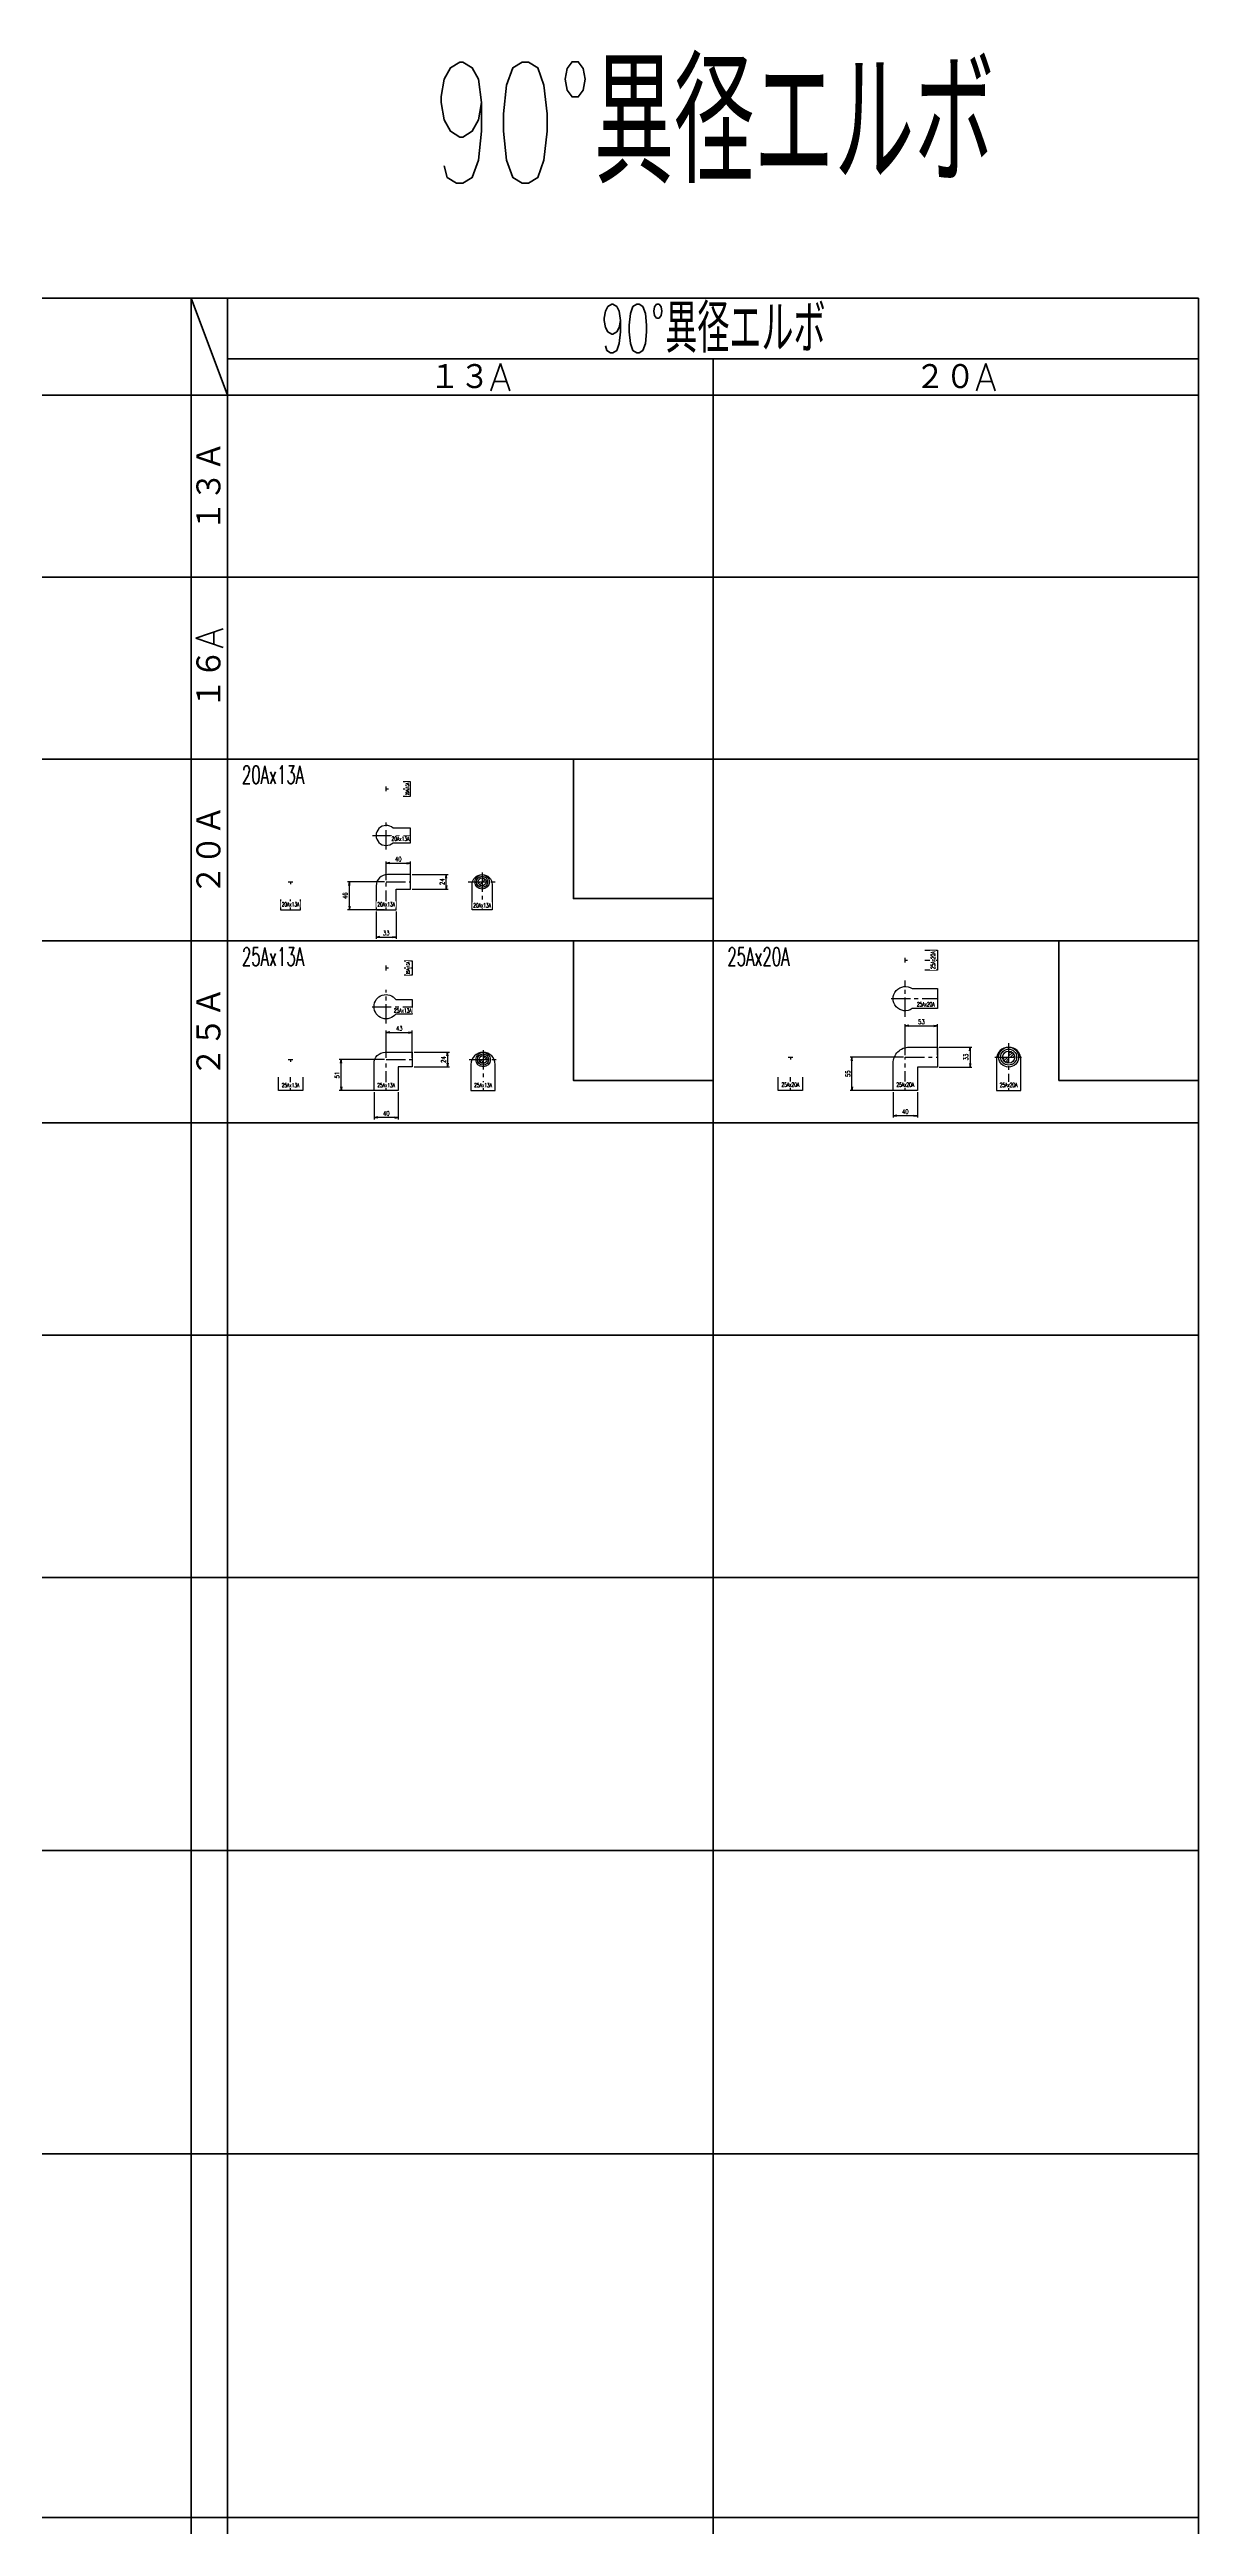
# Model space of a CAD drawing. Header units: millimetres. Extents: x 1711 to 90196, y -23291 to 8516.
# Drawn here: x 19252 to 21145, y -2067 to 2018 of the extents above; entities that cross this region are included whole.
import ezdxf

# ---------------------------------------------------------------- set-up
doc = ezdxf.new("R2010")
doc.units = ezdxf.units.MM
doc.header["$PDMODE"] = 35
doc.linetypes.add('CENTER', pattern=[50.8, 31.75, -6.35, 6.35, -6.35])
doc.layers.add('line', color=153, linetype='Continuous', lineweight=50)
for name, color, linetype in [('TEXT', 7, 'Continuous'), ('寸法', 2, 'Continuous'), ('配管-CVP', 4, 'Continuous'), ('＃配管（PVC)', 21, 'Continuous')]:
    doc.layers.add(name, color=color, linetype=linetype)
doc.styles.add('kpk', font='romans.shx', dxfattribs={"width": 0.7, "bigfont": 'extfont2.shx'})
doc.styles.get("Standard").update_dxf_attribs({"font": 'romans.shx', "bigfont": 'extfont.shx'})
doc.dimstyles.new('KPK-3', dxfattribs={"dimscale": 3, "dimtxt": 2.5, "dimasz": 2, "dimexe": 1, "dimexo": 1, "dimgap": 1, "dimtad": 3, "dimdec": 1, "dimdsep": 46, "dimtxsty": 'kpk', "dimblk": 'OPEN', "dimcen": 2.5, "dimclrd": 2, "dimclre": 2, "dimclrt": 4, "dimadec": 1, "dimazin": 2, "dimtfac": 1, "dimtdec": 1, "dimtmove": 0, "dimatfit": 2, "dimldrblk": 'OPEN', "dimfxl": 0, "dimlwd": -1, "dimlwe": -1, "dimarcsym": 0})

# ---------------------------------------------------------------- blocks, each defined once
blk = doc.blocks.new('_Open')
at = {"color": 0, "linetype": 'ByBlock', "lineweight": -2}
for p, q in [((-1, 0.17), (0, 0)), ((-1, -0.17), (0, 0)), ((0, 0), (-1, 0))]:
    blk.add_line(p, q, dxfattribs=at)
blk = doc.blocks.new('*D2646')
at = {"layer": 'Defpoints', "color": 0, "transparency": 16777216}
for p in [(19806.7, 645.1), (19806.7, 599.1)]:
    blk.add_point(p, dxfattribs=at)
at = {"layer": '寸法', "color": 2, "transparency": 16777216}
for p, q in [((19803.7, 645.1), (19743, 645.1)), ((19746, 605.1), (19746, 639.1)), ((19803.7, 599.1), (19743, 599.1))]:
    blk.add_line(p, q, dxfattribs=at)
at = {"layer": '寸法', "color": 2, "transparency": 16777216, "xscale": 6, "yscale": 6, "zscale": 6}
for p, rotation in [((19746, 645.1), 90), ((19746, 599.1), 270)]:
    blk.add_blockref('_Open', p, dxfattribs=dict(at, rotation=rotation))
at = {"layer": '寸法', "color": 4, "transparency": 16777216, "insert": (19739.2, 622.1), "char_height": 7.5, "attachment_point": 5, "rotation": 90, "style": 'kpk', "bg_fill": 3, "box_fill_scale": 1.1, "bg_fill_color": 256, "bg_fill_true_color": 13158600, "bg_fill_transparency": 0}
blk.add_mtext('46', dxfattribs=at)
at = {"layer": 'Defpoints', "color": 0, "transparency": 16777216}
blk.add_point((19746, 645.1), dxfattribs=at)
blk = doc.blocks.new('*D2647')
at = {"layer": 'Defpoints', "color": 0, "transparency": 16777216}
for p in [(19806.7, 645.1), (19846.7, 645.1)]:
    blk.add_point(p, dxfattribs=at)
at = {"layer": '寸法', "color": 2, "transparency": 16777216}
for p, q in [((19806.7, 648.1), (19806.7, 678.9)), ((19812.7, 675.9), (19840.7, 675.9)), ((19846.7, 648.1), (19846.7, 678.9))]:
    blk.add_line(p, q, dxfattribs=at)
at = {"layer": '寸法', "color": 2, "transparency": 16777216, "xscale": 6, "yscale": 6, "zscale": 6, "rotation": 180}
blk.add_blockref('_Open', (19806.7, 675.9), dxfattribs=at)
at = {"layer": '寸法', "color": 2, "transparency": 16777216, "xscale": 6, "yscale": 6, "zscale": 6}
blk.add_blockref('_Open', (19846.7, 675.9), dxfattribs=at)
at = {"layer": '寸法', "color": 4, "transparency": 16777216, "insert": (19826.7, 682.6), "char_height": 7.5, "attachment_point": 5, "style": 'kpk', "bg_fill": 3, "box_fill_scale": 1.1, "bg_fill_color": 256, "bg_fill_true_color": 13158600, "bg_fill_transparency": 0}
blk.add_mtext('40', dxfattribs=at)
at = {"layer": 'Defpoints', "color": 0, "transparency": 16777216}
blk.add_point((19846.7, 675.9), dxfattribs=at)
blk = doc.blocks.new('*D2648')
at = {"layer": 'Defpoints', "color": 0, "transparency": 16777216}
for p in [(19806.7, 352), (19806.7, 301)]:
    blk.add_point(p, dxfattribs=at)
at = {"layer": '寸法', "color": 2, "transparency": 16777216}
for p, q in [((19803.7, 352), (19729.4, 352)), ((19732.4, 307), (19732.4, 346)), ((19803.7, 301), (19729.4, 301))]:
    blk.add_line(p, q, dxfattribs=at)
at = {"layer": '寸法', "color": 2, "transparency": 16777216, "xscale": 6, "yscale": 6, "zscale": 6}
for p, rotation in [((19732.4, 352), 90), ((19732.4, 301), 270)]:
    blk.add_blockref('_Open', p, dxfattribs=dict(at, rotation=rotation))
at = {"layer": '寸法', "color": 4, "transparency": 16777216, "insert": (19725.7, 326.5), "char_height": 7.5, "attachment_point": 5, "rotation": 90, "style": 'kpk', "bg_fill": 3, "box_fill_scale": 1.1, "bg_fill_color": 256, "bg_fill_true_color": 13158600, "bg_fill_transparency": 0}
blk.add_mtext('51', dxfattribs=at)
at = {"layer": 'Defpoints', "color": 0, "transparency": 16777216}
blk.add_point((19732.4, 352), dxfattribs=at)
blk = doc.blocks.new('*D2649')
at = {"layer": 'Defpoints', "color": 0, "transparency": 16777216}
for p in [(19806.7, 352), (19849.7, 352)]:
    blk.add_point(p, dxfattribs=at)
at = {"layer": '寸法', "color": 2, "transparency": 16777216}
for p, q in [((19806.7, 355), (19806.7, 399.7)), ((19812.7, 396.7), (19843.7, 396.7)), ((19849.7, 355), (19849.7, 399.7))]:
    blk.add_line(p, q, dxfattribs=at)
at = {"layer": '寸法', "color": 2, "transparency": 16777216, "xscale": 6, "yscale": 6, "zscale": 6, "rotation": 180}
blk.add_blockref('_Open', (19806.7, 396.7), dxfattribs=at)
at = {"layer": '寸法', "color": 2, "transparency": 16777216, "xscale": 6, "yscale": 6, "zscale": 6}
blk.add_blockref('_Open', (19849.7, 396.7), dxfattribs=at)
at = {"layer": '寸法', "color": 4, "transparency": 16777216, "insert": (19828.2, 403.5), "char_height": 7.5, "attachment_point": 5, "style": 'kpk', "bg_fill": 3, "box_fill_scale": 1.1, "bg_fill_color": 256, "bg_fill_true_color": 13158600, "bg_fill_transparency": 0}
blk.add_mtext('43', dxfattribs=at)
at = {"layer": 'Defpoints', "color": 0, "transparency": 16777216}
blk.add_point((19849.7, 396.7), dxfattribs=at)
blk = doc.blocks.new('*D2650')
at = {"layer": 'Defpoints', "color": 0, "transparency": 16777216}
for p in [(20574.4, 356), (20662.2, 356), (20662.2, 301)]:
    blk.add_point(p, dxfattribs=at)
at = {"layer": '寸法', "color": 2, "transparency": 16777216}
for p, q in [((20659.2, 356), (20571.4, 356)), ((20574.4, 307), (20574.4, 350)), ((20659.2, 301), (20571.4, 301))]:
    blk.add_line(p, q, dxfattribs=at)
at = {"layer": '寸法', "color": 2, "transparency": 16777216, "xscale": 6, "yscale": 6, "zscale": 6}
for p, rotation in [((20574.4, 356), 90), ((20574.4, 301), 270)]:
    blk.add_blockref('_Open', p, dxfattribs=dict(at, rotation=rotation))
at = {"layer": '寸法', "color": 4, "transparency": 16777216, "insert": (20567.7, 328.5), "char_height": 7.5, "attachment_point": 5, "rotation": 90, "style": 'kpk', "bg_fill": 3, "box_fill_scale": 1.1, "bg_fill_color": 256, "bg_fill_true_color": 13158600, "bg_fill_transparency": 0}
blk.add_mtext('55', dxfattribs=at)
blk = doc.blocks.new('*D2651')
at = {"layer": 'Defpoints', "color": 0, "transparency": 16777216}
for p in [(20715.2, 407.5), (20662.2, 356), (20715.2, 356)]:
    blk.add_point(p, dxfattribs=at)
at = {"layer": '寸法', "color": 2, "transparency": 16777216}
for p, q in [((20662.2, 359), (20662.2, 410.5)), ((20715.2, 359), (20715.2, 410.5)), ((20668.2, 407.5), (20709.2, 407.5))]:
    blk.add_line(p, q, dxfattribs=at)
at = {"layer": '寸法', "color": 2, "transparency": 16777216, "xscale": 6, "yscale": 6, "zscale": 6, "rotation": 180}
blk.add_blockref('_Open', (20662.2, 407.5), dxfattribs=at)
at = {"layer": '寸法', "color": 2, "transparency": 16777216, "xscale": 6, "yscale": 6, "zscale": 6}
blk.add_blockref('_Open', (20715.2, 407.5), dxfattribs=at)
at = {"layer": '寸法', "color": 4, "transparency": 16777216, "insert": (20688.7, 414.3), "char_height": 7.5, "attachment_point": 5, "style": 'kpk', "bg_fill": 3, "box_fill_scale": 1.1, "bg_fill_color": 256, "bg_fill_true_color": 13158600, "bg_fill_transparency": 0}
blk.add_mtext('53', dxfattribs=at)
blk = doc.blocks.new('*D2779')
at = {"layer": 'Defpoints', "color": 0, "transparency": 16777216}
for p in [(19846.7, 657.1), (19846.7, 633.1)]:
    blk.add_point(p, dxfattribs=at)
at = {"layer": '寸法', "color": 2, "transparency": 16777216}
for p, q in [((19849.7, 657.1), (19908.8, 657.1)), ((19849.7, 633.1), (19908.8, 633.1)), ((19905.8, 639.1), (19905.8, 651.1))]:
    blk.add_line(p, q, dxfattribs=at)
at = {"layer": '寸法', "color": 2, "transparency": 16777216, "xscale": 6, "yscale": 6, "zscale": 6}
for p, rotation in [((19905.8, 657.1), 90), ((19905.8, 633.1), 270)]:
    blk.add_blockref('_Open', p, dxfattribs=dict(at, rotation=rotation))
at = {"layer": '寸法', "color": 4, "transparency": 16777216, "insert": (19899, 645.1), "char_height": 7.5, "attachment_point": 5, "rotation": 90, "style": 'kpk', "bg_fill": 3, "box_fill_scale": 1.1, "bg_fill_color": 256, "bg_fill_true_color": 13158600, "bg_fill_transparency": 0}
blk.add_mtext('24', dxfattribs=at)
at = {"layer": 'Defpoints', "color": 0, "transparency": 16777216}
blk.add_point((19905.8, 657.1), dxfattribs=at)
blk = doc.blocks.new('*D2780')
at = {"layer": 'Defpoints', "color": 0, "transparency": 16777216}
for p in [(19790.2, 599.1), (19823.2, 599.1)]:
    blk.add_point(p, dxfattribs=at)
at = {"layer": '寸法', "color": 2, "transparency": 16777216}
for p, q in [((19790.2, 596.1), (19790.2, 551.1)), ((19823.2, 596.1), (19823.2, 551.1)), ((19796.2, 554.1), (19817.2, 554.1))]:
    blk.add_line(p, q, dxfattribs=at)
at = {"layer": '寸法', "color": 2, "transparency": 16777216, "xscale": 6, "yscale": 6, "zscale": 6, "rotation": 180}
blk.add_blockref('_Open', (19790.2, 554.1), dxfattribs=at)
at = {"layer": '寸法', "color": 2, "transparency": 16777216, "xscale": 6, "yscale": 6, "zscale": 6}
blk.add_blockref('_Open', (19823.2, 554.1), dxfattribs=at)
at = {"layer": '寸法', "color": 4, "transparency": 16777216, "insert": (19806.7, 560.8), "char_height": 7.5, "attachment_point": 5, "style": 'kpk', "bg_fill": 3, "box_fill_scale": 1.1, "bg_fill_color": 256, "bg_fill_true_color": 13158600, "bg_fill_transparency": 0}
blk.add_mtext('33', dxfattribs=at)
at = {"layer": 'Defpoints', "color": 0, "transparency": 16777216}
blk.add_point((19823.2, 554.1), dxfattribs=at)
blk = doc.blocks.new('*D2781')
at = {"layer": 'Defpoints', "color": 0, "transparency": 16777216}
for p in [(19849.7, 364), (19849.7, 340)]:
    blk.add_point(p, dxfattribs=at)
at = {"layer": '寸法', "color": 2, "transparency": 16777216}
for p, q in [((19852.7, 364), (19910.9, 364)), ((19852.7, 340), (19910.9, 340)), ((19907.9, 358), (19907.9, 346))]:
    blk.add_line(p, q, dxfattribs=at)
at = {"layer": '寸法', "color": 2, "transparency": 16777216, "xscale": 6, "yscale": 6, "zscale": 6}
for p, rotation in [((19907.9, 364), 90), ((19907.9, 340), 270)]:
    blk.add_blockref('_Open', p, dxfattribs=dict(at, rotation=rotation))
at = {"layer": '寸法', "color": 4, "transparency": 16777216, "insert": (19901.2, 352), "char_height": 7.5, "attachment_point": 5, "rotation": 90, "style": 'kpk', "bg_fill": 3, "box_fill_scale": 1.1, "bg_fill_color": 256, "bg_fill_true_color": 13158600, "bg_fill_transparency": 0}
blk.add_mtext('24', dxfattribs=at)
at = {"layer": 'Defpoints', "color": 0, "transparency": 16777216}
blk.add_point((19907.9, 340), dxfattribs=at)
blk = doc.blocks.new('*D2782')
at = {"layer": 'Defpoints', "color": 0, "transparency": 16777216}
for p in [(19786.7, 301), (19826.7, 301)]:
    blk.add_point(p, dxfattribs=at)
at = {"layer": '寸法', "color": 2, "transparency": 16777216}
for p, q in [((19786.7, 298), (19786.7, 253.4)), ((19826.7, 298), (19826.7, 253.4)), ((19820.7, 256.4), (19792.7, 256.4))]:
    blk.add_line(p, q, dxfattribs=at)
at = {"layer": '寸法', "color": 2, "transparency": 16777216, "xscale": 6, "yscale": 6, "zscale": 6, "rotation": 180}
blk.add_blockref('_Open', (19786.7, 256.4), dxfattribs=at)
at = {"layer": '寸法', "color": 2, "transparency": 16777216, "xscale": 6, "yscale": 6, "zscale": 6}
blk.add_blockref('_Open', (19826.7, 256.4), dxfattribs=at)
at = {"layer": '寸法', "color": 4, "transparency": 16777216, "insert": (19806.7, 263.2), "char_height": 7.5, "attachment_point": 5, "style": 'kpk', "bg_fill": 3, "box_fill_scale": 1.1, "bg_fill_color": 256, "bg_fill_true_color": 13158600, "bg_fill_transparency": 0}
blk.add_mtext('40', dxfattribs=at)
at = {"layer": 'Defpoints', "color": 0, "transparency": 16777216}
blk.add_point((19786.7, 256.4), dxfattribs=at)
blk = doc.blocks.new('*D2783')
at = {"layer": 'Defpoints', "color": 0, "transparency": 16777216}
for p in [(20715.2, 372.5), (20715.2, 339.5)]:
    blk.add_point(p, dxfattribs=at)
at = {"layer": '寸法', "color": 2, "transparency": 16777216}
for p, q in [((20718.2, 372.5), (20771.9, 372.5)), ((20718.2, 339.5), (20771.9, 339.5)), ((20768.9, 366.5), (20768.9, 345.5))]:
    blk.add_line(p, q, dxfattribs=at)
at = {"layer": '寸法', "color": 2, "transparency": 16777216, "xscale": 6, "yscale": 6, "zscale": 6}
for p, rotation in [((20768.9, 372.5), 90), ((20768.9, 339.5), 270)]:
    blk.add_blockref('_Open', p, dxfattribs=dict(at, rotation=rotation))
at = {"layer": '寸法', "color": 4, "transparency": 16777216, "insert": (20762.2, 356), "char_height": 7.5, "attachment_point": 5, "rotation": 90, "style": 'kpk', "bg_fill": 3, "box_fill_scale": 1.1, "bg_fill_color": 256, "bg_fill_true_color": 13158600, "bg_fill_transparency": 0}
blk.add_mtext('33', dxfattribs=at)
at = {"layer": 'Defpoints', "color": 0, "transparency": 16777216}
blk.add_point((20768.9, 339.5), dxfattribs=at)
blk = doc.blocks.new('*D2784')
at = {"layer": 'Defpoints', "color": 0, "transparency": 16777216}
for p in [(20642.2, 301), (20682.2, 301)]:
    blk.add_point(p, dxfattribs=at)
at = {"layer": '寸法', "color": 2, "transparency": 16777216}
for p, q in [((20642.2, 298), (20642.2, 256.4)), ((20682.2, 298), (20682.2, 256.4)), ((20676.2, 259.4), (20648.2, 259.4))]:
    blk.add_line(p, q, dxfattribs=at)
at = {"layer": '寸法', "color": 2, "transparency": 16777216, "xscale": 6, "yscale": 6, "zscale": 6, "rotation": 180}
blk.add_blockref('_Open', (20642.2, 259.4), dxfattribs=at)
at = {"layer": '寸法', "color": 2, "transparency": 16777216, "xscale": 6, "yscale": 6, "zscale": 6}
blk.add_blockref('_Open', (20682.2, 259.4), dxfattribs=at)
at = {"layer": '寸法', "color": 4, "transparency": 16777216, "insert": (20662.2, 266.1), "char_height": 7.5, "attachment_point": 5, "style": 'kpk', "bg_fill": 3, "box_fill_scale": 1.1, "bg_fill_color": 256, "bg_fill_true_color": 13158600, "bg_fill_transparency": 0}
blk.add_mtext('40', dxfattribs=at)
at = {"layer": 'Defpoints', "color": 0, "transparency": 16777216}
blk.add_point((20642.2, 259.4), dxfattribs=at)
blk = doc.blocks.new('20A×13A-90RL-上面')
at = {"layer": '＃配管（PVC)', "color": 2, "linetype": 'CENTER'}
for p, q in [((-22.4, 0), (40, 0)), ((0, -23), (0, 23))]:
    blk.add_line(p, q, dxfattribs=at)
at = {"layer": 'Defpoints', "color": 6, "linetype": 'ByBlock', "insert": (23.6, -5.4), "char_height": 7, "attachment_point": 5, "style": 'kpk', "bg_fill": 3, "box_fill_scale": 1.2, "bg_fill_color": 256, "bg_fill_transparency": 0}
blk.add_mtext('{\\W0.6;20Ax13A}', dxfattribs=at)
at = {"layer": '＃配管（PVC)', "color": 0, "linetype": 'ByBlock'}
blk.add_lwpolyline([(40, 12), (11.3, 12, 2.318729), (11.3, -12), (40, -12)], format="xyb", close=True, dxfattribs=at)
blk = doc.blocks.new('20A×13A-90RL-正面')
at = {"layer": '＃配管（PVC)', "color": 0, "linetype": 'ByBlock'}
blk.add_lwpolyline([(16.5, -46), (16.5, -12), (40, -12), (40, 12), (2, 12, 0.414214), (-16.5, -6.5), (-16.5, -46)], format="xyb", close=True, dxfattribs=at)
at = {"layer": '＃配管（PVC)', "color": 2, "linetype": 'CENTER'}
blk.add_lwpolyline([(0, -46), (0, 0), (40, 0)], dxfattribs=at)
at = {"layer": 'Defpoints', "color": 6, "linetype": 'ByBlock', "insert": (0, -37.1), "char_height": 7, "attachment_point": 5, "style": 'kpk', "bg_fill": 3, "box_fill_scale": 1.2, "bg_fill_color": 256, "bg_fill_transparency": 0}
blk.add_mtext('{\\W0.6;20Ax13A}', dxfattribs=at)
blk = doc.blocks.new('20A×13A-90RL-側面')
at = {"layer": '＃配管（PVC)'}
h = blk.add_hatch(dxfattribs=at)
h.set_pattern_fill('ANSI31', color=252)
h.paths.add_polyline_path([(0, 0), (-6.5, 0, 0.414214), (0, -6.5)])
h.paths.add_polyline_path([(0, 6.5), (0, 0), (6.5, 0, 0.414214)])
at = {"layer": '＃配管（PVC)', "color": 2, "linetype": 'CENTER'}
for p, q in [((-23, 0), (23, 0)), ((0, 15.3), (0, -46))]:
    blk.add_line(p, q, dxfattribs=at)
at = {"layer": '＃配管（PVC)', "color": 0, "linetype": 'ByBlock'}
blk.add_lwpolyline([(16.5, -4.5), (16.5, -46), (-16.5, -46), (-16.5, -4.5, -1)], format="xyb", close=True, dxfattribs=at)
for radius in [12, 9.2, 6.5]:
    blk.add_circle((0, 0), radius, dxfattribs=at)
at = {"layer": 'Defpoints', "color": 6, "linetype": 'ByBlock', "insert": (0, -38.8), "char_height": 7, "attachment_point": 5, "style": 'kpk', "bg_fill": 3, "box_fill_scale": 1.2, "bg_fill_color": 256, "bg_fill_transparency": 0}
blk.add_mtext('{\\W0.6;20Ax13A}', dxfattribs=at)
blk = doc.blocks.new('20A×13A-90RL-半（20A）')
at = {"layer": '＃配管（PVC)', "color": 2, "linetype": 'CENTER'}
for p, q in [((-3.9, 0), (3.9, 0)), ((0, 0), (0, -3.9))]:
    blk.add_line(p, q, dxfattribs=at)
at = {"layer": '＃配管（PVC)', "color": 0, "linetype": 'ByBlock'}
blk.add_lwpolyline([(-16.5, -29), (-16.5, -46), (16.5, -46), (16.5, -29)], dxfattribs=at)
at = {"layer": '＃配管（PVC)', "color": 2, "linetype": 'CENTER'}
blk.add_lwpolyline([(0, -46), (0, -29)], dxfattribs=at)
at = {"layer": 'Defpoints', "color": 6, "linetype": 'ByBlock', "insert": (0, -37.1), "char_height": 7, "attachment_point": 5, "style": 'kpk', "bg_fill": 3, "box_fill_scale": 1.2, "bg_fill_color": 256, "bg_fill_transparency": 0}
blk.add_mtext('{\\W0.6;20Ax13A}', dxfattribs=at)
blk = doc.blocks.new('20A×13A-90RL-半（13A）')
at = {"layer": '＃配管（PVC)', "color": 2, "linetype": 'CENTER'}
for p, q in [((0, -3.9), (0, 3.9)), ((0, 0), (3.9, 0))]:
    blk.add_line(p, q, dxfattribs=at)
at = {"layer": '＃配管（PVC)', "color": 0, "linetype": 'ByBlock'}
blk.add_lwpolyline([(28.2, -12), (40, -12), (40, 12), (28.2, 12)], dxfattribs=at)
at = {"layer": '＃配管（PVC)', "color": 2, "linetype": 'CENTER'}
blk.add_lwpolyline([(28.2, 0), (40, 0)], dxfattribs=at)
at = {"layer": 'Defpoints', "color": 6, "linetype": 'ByBlock', "insert": (34.9, 0), "char_height": 5, "attachment_point": 5, "rotation": 90, "style": 'kpk', "bg_fill": 3, "box_fill_scale": 1.2, "bg_fill_color": 256, "bg_fill_transparency": 0}
blk.add_mtext('{\\W0.6;20Ax13A}', dxfattribs=at)
blk = doc.blocks.new('25A×13A-90RL-上面')
at = {"layer": '＃配管（PVC)', "color": 2, "linetype": 'CENTER'}
for p, q in [((-23.3, 0), (43, 0)), ((0, -27.6), (0, 27.6))]:
    blk.add_line(p, q, dxfattribs=at)
at = {"layer": '＃配管（PVC)', "color": 0, "linetype": 'ByBlock'}
blk.add_lwpolyline([(16, 12), (43, 12), (43, -12), (16, -12, -3)], format="xyb", close=True, dxfattribs=at)
at = {"layer": 'Defpoints', "color": 6, "linetype": 'ByBlock', "insert": (27.4, -6.2), "char_height": 7, "attachment_point": 5, "style": 'kpk', "bg_fill": 3, "box_fill_scale": 1.2, "bg_fill_color": 256, "bg_fill_transparency": 0}
blk.add_mtext('{\\W0.6;25Ax13A}', dxfattribs=at)
blk = doc.blocks.new('25A×13A-90RL-正面')
at = {"layer": '＃配管（PVC)', "color": 0, "linetype": 'ByBlock'}
blk.add_lwpolyline([(-1.5, 12), (43, 12), (43, -12), (20, -12), (20, -51), (-20, -51), (-20, -6.5, -0.414214)], format="xyb", close=True, dxfattribs=at)
at = {"layer": '＃配管（PVC)', "color": 2, "linetype": 'CENTER'}
blk.add_lwpolyline([(0, -51), (0, 0), (43, 0)], dxfattribs=at)
at = {"layer": 'Defpoints', "color": 6, "linetype": 'ByBlock', "insert": (0, -42.3), "char_height": 7, "attachment_point": 5, "style": 'kpk', "bg_fill": 3, "box_fill_scale": 1.2, "bg_fill_color": 256, "bg_fill_transparency": 0}
blk.add_mtext('{\\W0.6;25Ax13A}', dxfattribs=at)
blk = doc.blocks.new('25A×13A-90RL-側面')
at = {"layer": '＃配管（PVC)'}
h = blk.add_hatch(dxfattribs=at)
h.set_pattern_fill('ANSI31', color=252)
h.paths.add_polyline_path([(0, 0), (-6.5, 0, 0.414214), (0, -6.5)])
h.paths.add_polyline_path([(0, 6.5), (0, 0), (6.5, 0, 0.414214)])
at = {"layer": '＃配管（PVC)', "color": 2, "linetype": 'CENTER'}
for p, q in [((-23, 0), (23, 0)), ((0, 15.3), (0, -51))]:
    blk.add_line(p, q, dxfattribs=at)
at = {"layer": '＃配管（PVC)', "color": 0, "linetype": 'ByBlock'}
blk.add_lwpolyline([(-20, -51), (20, -51), (20, -8, 1), (-20, -8)], format="xyb", close=True, dxfattribs=at)
for radius in [12, 9.2, 6.5]:
    blk.add_circle((0, 0), radius, dxfattribs=at)
at = {"layer": 'Defpoints', "color": 6, "linetype": 'ByBlock', "insert": (0, -42.3), "char_height": 7, "attachment_point": 5, "style": 'kpk', "bg_fill": 3, "box_fill_scale": 1.2, "bg_fill_color": 256, "bg_fill_transparency": 0}
blk.add_mtext('{\\W0.6;25Ax13A}', dxfattribs=at)
blk = doc.blocks.new('25A×13A-90RL-半（13A)')
at = {"layer": '＃配管（PVC)', "color": 2, "linetype": 'CENTER'}
for p, q in [((0, -3.9), (0, 3.9)), ((0, 0), (3.9, 0)), ((29.5, 0), (43, 0))]:
    blk.add_line(p, q, dxfattribs=at)
at = {"layer": '＃配管（PVC)', "color": 0, "linetype": 'ByBlock'}
blk.add_lwpolyline([(29.5, 12), (43, 12), (43, -12), (29.5, -12)], dxfattribs=at)
at = {"layer": 'Defpoints', "color": 6, "linetype": 'ByBlock', "insert": (36.25, 0), "char_height": 5, "attachment_point": 5, "rotation": 90, "style": 'kpk', "bg_fill": 3, "box_fill_scale": 1.2, "bg_fill_color": 256, "bg_fill_transparency": 0}
blk.add_mtext('{\\W0.6;25Ax13A}', dxfattribs=at)
blk = doc.blocks.new('25A×13A-90RL-半（25A)')
at = {"layer": '＃配管（PVC)', "color": 2, "linetype": 'CENTER'}
for p, q in [((-3.9, 0), (3.9, 0)), ((0, 0), (0, -3.9))]:
    blk.add_line(p, q, dxfattribs=at)
at = {"layer": '＃配管（PVC)', "color": 0, "linetype": 'ByBlock'}
blk.add_lwpolyline([(20, -28.8), (20, -51), (-20, -51), (-20, -28.8)], dxfattribs=at)
at = {"layer": '＃配管（PVC)', "color": 2, "linetype": 'CENTER'}
blk.add_lwpolyline([(0, -51), (0, -28.8)], dxfattribs=at)
at = {"layer": 'Defpoints', "color": 6, "linetype": 'ByBlock', "insert": (0, -42.3), "char_height": 7, "attachment_point": 5, "style": 'kpk', "bg_fill": 3, "box_fill_scale": 1.2, "bg_fill_color": 256, "bg_fill_transparency": 0}
blk.add_mtext('{\\W0.6;25Ax13A}', dxfattribs=at)
blk = doc.blocks.new('25A×20A-90RL-上面')
at = {"layer": '＃配管（PVC)', "color": 2, "linetype": 'CENTER'}
for p, q in [((-23.2, 0), (53, 0)), ((0, -29.9), (0, 29.9))]:
    blk.add_line(p, q, dxfattribs=at)
at = {"layer": '＃配管（PVC)', "color": 0, "linetype": 'ByBlock'}
blk.add_lwpolyline([(11.3, -16.5, -1.897131), (11.3, 16.5), (53, 16.5), (53, -16.5)], format="xyb", close=True, dxfattribs=at)
at = {"layer": 'Defpoints', "color": 6, "linetype": 'ByBlock', "insert": (33.8, -9.3), "char_height": 7, "attachment_point": 5, "style": 'kpk', "bg_fill": 3, "box_fill_scale": 1.2, "bg_fill_color": 256, "bg_fill_transparency": 0}
blk.add_mtext('{\\W0.6;25Ax20A}', dxfattribs=at)
blk = doc.blocks.new('25A×20A-90RL-正面')
at = {"layer": '＃配管（PVC)', "color": 0, "linetype": 'ByBlock'}
blk.add_lwpolyline([(-20, -10, -0.414214), (6.5, 16.5), (53, 16.5), (53, -16.5), (20, -16.5), (20, -55), (-20, -55)], format="xyb", close=True, dxfattribs=at)
at = {"layer": '＃配管（PVC)', "color": 2, "linetype": 'CENTER'}
blk.add_lwpolyline([(0, -55), (0, 0), (53, 0)], dxfattribs=at)
at = {"layer": 'Defpoints', "color": 6, "linetype": 'ByBlock', "insert": (0, -45.4), "char_height": 7, "attachment_point": 5, "style": 'kpk', "bg_fill": 3, "box_fill_scale": 1.2, "bg_fill_color": 256, "bg_fill_transparency": 0}
blk.add_mtext('{\\W0.6;25Ax20A}', dxfattribs=at)
blk = doc.blocks.new('25A×20A-90RL-側面')
at = {"layer": '＃配管（PVC)'}
h = blk.add_hatch(dxfattribs=at)
h.set_pattern_fill('ANSI31', color=252)
h.paths.add_polyline_path([(0, 0), (-10, 0, 0.414214), (0, -10)])
h.paths.add_polyline_path([(0, 10), (0, 0), (10, 0, 0.414214)])
at = {"layer": '＃配管（PVC)', "color": 2, "linetype": 'CENTER'}
for p, q in [((-23, 0), (23, 0)), ((0, 23.2), (0, -55))]:
    blk.add_line(p, q, dxfattribs=at)
at = {"layer": '＃配管（PVC)', "color": 0, "linetype": 'ByBlock'}
blk.add_lwpolyline([(-20, -55), (20, -55), (20, -3.5, 1), (-20, -3.5)], format="xyb", close=True, dxfattribs=at)
for radius in [16.5, 13.2, 10]:
    blk.add_circle((0, 0), radius, dxfattribs=at)
at = {"layer": 'Defpoints', "color": 6, "linetype": 'ByBlock', "insert": (0, -45.8), "char_height": 7, "attachment_point": 5, "style": 'kpk', "bg_fill": 3, "box_fill_scale": 1.2, "bg_fill_color": 256, "bg_fill_transparency": 0}
blk.add_mtext('{\\W0.6;25Ax20A}', dxfattribs=at)
blk = doc.blocks.new('25A×20A-90RL-半（20A)')
at = {"layer": '＃配管（PVC)', "color": 2, "linetype": 'CENTER'}
for p, q in [((0, -3.9), (0, 3.9)), ((0, 0), (3.9, 0)), ((32.2, 0), (53, 0))]:
    blk.add_line(p, q, dxfattribs=at)
at = {"layer": '＃配管（PVC)', "color": 0, "linetype": 'ByBlock'}
blk.add_lwpolyline([(32.2, 16.5), (53, 16.5), (53, -16.5), (32.2, -16.5)], dxfattribs=at)
at = {"layer": 'Defpoints', "color": 6, "linetype": 'ByBlock', "insert": (45.7, 0), "char_height": 7, "attachment_point": 5, "rotation": 90, "style": 'kpk', "bg_fill": 3, "box_fill_scale": 1.2, "bg_fill_color": 256, "bg_fill_transparency": 0}
blk.add_mtext('{\\W0.6;25Ax20A}', dxfattribs=at)
blk = doc.blocks.new('25A×20A-90RL-半（25A)')
at = {"layer": '＃配管（PVC)', "color": 2, "linetype": 'CENTER'}
for p, q in [((-3.9, 0), (3.9, 0)), ((0, 0), (0, -3.9))]:
    blk.add_line(p, q, dxfattribs=at)
at = {"layer": '＃配管（PVC)', "color": 0, "linetype": 'ByBlock'}
blk.add_lwpolyline([(20, -32.8), (20, -55), (-20, -55), (-20, -32.8)], dxfattribs=at)
at = {"layer": '＃配管（PVC)', "color": 2, "linetype": 'CENTER'}
blk.add_lwpolyline([(0, -55), (0, -32.8)], dxfattribs=at)
at = {"layer": 'Defpoints', "color": 6, "linetype": 'ByBlock', "insert": (0, -45.4), "char_height": 7, "attachment_point": 5, "style": 'kpk', "bg_fill": 3, "box_fill_scale": 1.2, "bg_fill_color": 256, "bg_fill_transparency": 0}
blk.add_mtext('{\\W0.6;25Ax20A}', dxfattribs=at)
blk = doc.blocks.new('A$C84a07606')
at = {"layer": 'line'}
for p, q in [((1260, 0), (2460, 0)), ((2460, 0), (2460, -7760)), ((2520, 0), (2520, -7760)), ((2520, -100), (4120, -100)), ((3320, -100), (3320, -7760))]:
    blk.add_line(p, q, dxfattribs=at)
for points in [[(2520, -160), (2460, 0), (4120, 0), (4120, -7760), (2460, -7760)], [(60, -160), (1260, -160), (2460, -160), (4120, -160)], [(4120, -460), (2460, -460), (1260, -460), (60, -460), (0, -460)], [(4120, -760), (2460, -760), (1260, -760), (60, -760), (0, -760)], [(4120, -1060), (2460, -1060), (1260, -1060), (60, -1060), (0, -1060)], [(4120, -1360), (2460, -1360), (1260, -1360), (60, -1360), (0, -1360)], [(4120, -1710), (2460, -1710), (1260, -1710), (60, -1710), (0, -1710)], [(4120, -2110), (2460, -2110), (1260, -2110), (60, -2110), (0, -2110)], [(4120, -2560), (2460, -2560), (1260, -2560), (60, -2560), (0, -2560)], [(4120, -3060), (2460, -3060), (1260, -3060), (60, -3060), (0, -3060)], [(4120, -3660), (2460, -3660), (1260, -3660), (60, -3660), (0, -3660)]]:
    blk.add_lwpolyline(points, dxfattribs=at)
for points in [[(3320, -760), (3090, -760), (3090, -990), (3320, -990)], [(3320, -1060), (3090, -1060), (3090, -1290), (3320, -1290)], [(4120, -1060), (3890, -1060), (3890, -1290), (4120, -1290)]]:
    blk.add_lwpolyline(points, close=True, dxfattribs=at)
for s, insert, char_height, attachment_point in [('{\\W0.6;90°異径エルボ}', (3320, -50), 80, 5), ('１３A', (2920, -130), 45, 5), ('２０A', (3720, -130), 45, 5), ('{\\W0.6;20Ax13A}', (2543.6, -785.9), 30, 4), ('{\\W0.6;25Ax13A}', (2543.6, -1085.9), 30, 4), ('{\\W0.6;25Ax20A}', (3343.6, -1085.9), 30, 4)]:
    blk.add_mtext(s, dxfattribs=dict(at, insert=insert, char_height=char_height, attachment_point=attachment_point))
at = {"layer": 'line', "char_height": 45, "attachment_point": 5, "rotation": 90}
for s, insert in [('１３Ａ', (2490, -310)), ('１６A', (2490, -610)), ('２０Ａ', (2490, -910)), ('２５Ａ', (2490, -1210))]:
    blk.add_mtext(s, dxfattribs=dict(at, insert=insert))

msp = doc.modelspace()

# ---------------------------------------------------------------- block references
at = {"layer": '配管-CVP'}
for name, p in [('20A×13A-90RL-半（13A）', (19806.6582, 798.289)), ('20A×13A-90RL-側面', (19964.8307, 645.081)), ('20A×13A-90RL-半（20A）', (19649.0904, 645.081)), ('25A×13A-90RL-半（13A)', (19806.6582, 503.0379)), ('25A×20A-90RL-側面', (20832.5856, 356.0232)), ('25A×13A-90RL-半（25A)', (19649.0904, 352.0232)), ('25A×13A-90RL-側面', (19966.4399, 352.0232)), ('25A×20A-90RL-半（25A)', (20472.8573, 356.0232))]:
    msp.add_blockref(name, p, dxfattribs=at)

# ---------------------------------------------------------------- texts
at = {"layer": 'TEXT', "color": 6, "insert": (20345.3602, 1896.9118), "char_height": 200, "attachment_point": 5}
msp.add_mtext('{\\W0.6;90°異径エルボ}', dxfattribs=at)

# ---------------------------------------------------------------- dimensions: what is measured, and where the dimension line sits
at = {"layer": '寸法'}
for base, p1, p2, picture, middle in [((19745.9712, 645.081), (19806.6582, 599.081), (19806.6582, 645.081), '*D2646', (19739.2212, 622.081)), ((19732.4075, 352.0232), (19806.6582, 301.0232), (19806.6582, 352.0232), '*D2648', (19725.6575, 326.5232)), ((20574.419, 356.0232), (20662.2235, 301.0232), (20662.2235, 356.0232), '*D2650', (20567.669, 328.5232))]:
    dim = msp.add_linear_dim(base=base, p1=p1, p2=p2, angle=90, dimstyle='KPK-3', dxfattribs=at)
    dim.commit()
    dim.dimension.update_dxf_attribs({"geometry": picture, "text_midpoint": middle})

# ---------------------------------------------------------------- next in the draw order: dimensions: what is measured, and where the dimension line sits
for base, p1, p2, picture, middle in [((19846.6582, 675.8704), (19806.6582, 645.081), (19846.6582, 645.081), '*D2647', (19826.6582, 682.6204)), ((19823.1582, 554.0537), (19790.1582, 599.081), (19823.1582, 599.081), '*D2780', (19806.6582, 560.8037)), ((20715.2235, 407.5008), (20662.2235, 356.0232), (20715.2235, 356.0232), '*D2651', (20688.7235, 414.2508)), ((19849.6582, 396.7385), (19806.6582, 352.0232), (19849.6582, 352.0232), '*D2649', (19828.1582, 403.4885)), ((19786.6582, 256.4329), (19826.6582, 301.0232), (19786.6582, 301.0232), '*D2782', (19806.6582, 263.1829)), ((20642.2235, 259.3953), (20682.2235, 301.0232), (20642.2235, 301.0232), '*D2784', (20662.2235, 266.1453))]:
    dim = msp.add_linear_dim(base=base, p1=p1, p2=p2, dimstyle='KPK-3', dxfattribs=at)
    dim.commit()
    dim.dimension.update_dxf_attribs({"geometry": picture, "text_midpoint": middle})

# ---------------------------------------------------------------- next in the draw order: block references
at = {"layer": '配管-CVP'}
for name, p in [('20A×13A-90RL-上面', (19806.6582, 721.5612)), ('25A×13A-90RL-上面', (19806.6582, 439.1111)), ('25A×20A-90RL-上面', (20662.2235, 452.4322))]:
    msp.add_blockref(name, p, dxfattribs=at)

# ---------------------------------------------------------------- next in the draw order: dimensions: what is measured, and where the dimension line sits
at = {"layer": '寸法'}
for base, p1, p2, picture, middle in [((19905.7827, 657.081), (19846.6582, 633.081), (19846.6582, 657.081), '*D2779', (19899.0327, 645.081)), ((20768.9184, 339.5232), (20715.2235, 372.5232), (20715.2235, 339.5232), '*D2783', (20762.1684, 356.0232)), ((19907.9291, 340.0232), (19849.6582, 364.0232), (19849.6582, 340.0232), '*D2781', (19901.1791, 352.0232))]:
    dim = msp.add_linear_dim(base=base, p1=p1, p2=p2, angle=90, dimstyle='KPK-3', dxfattribs=at)
    dim.commit()
    dim.dimension.update_dxf_attribs({"geometry": picture, "text_midpoint": middle})

# ---------------------------------------------------------------- next in the draw order: block references
at = {"layer": '配管-CVP'}
for name, p in [('20A×13A-90RL-正面', (19806.6582, 645.081)), ('25A×20A-90RL-半（20A)', (20662.2235, 515.7826)), ('25A×20A-90RL-正面', (20662.2235, 356.0232)), ('25A×13A-90RL-正面', (19806.6582, 352.0232))]:
    msp.add_blockref(name, p, dxfattribs=at)

# ---------------------------------------------------------------- next in the draw order: block references
at = {"layer": 'line', "linetype": 'ByBlock'}
msp.add_blockref('A$C84a07606', (17025.3602, 1607.5677), dxfattribs=at)

doc.saveas('drawing.dxf')
